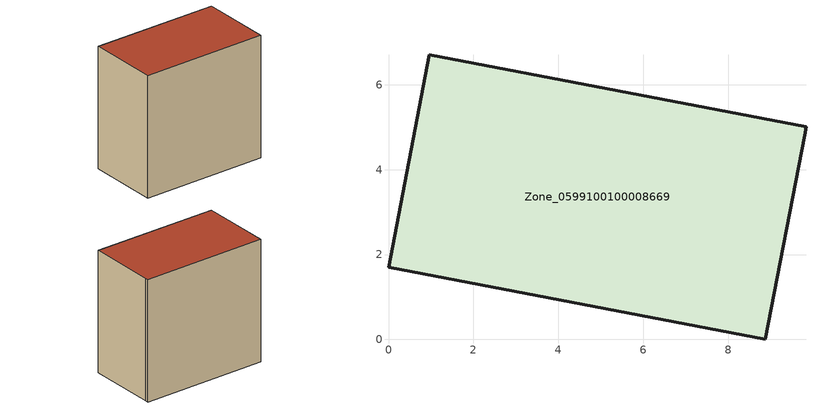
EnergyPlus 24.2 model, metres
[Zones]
Zone_0599100100008669
 floor ground (C_G): 9.84,5.01 9.8,4.81 8.88,0 0,1.7 0.96,6.71 z0
 wall outside (C_F): 0,1.7 8.88,0 9.8,4.81 9.84,5.01 0.96,6.71 0,1.7 z0:8.68
 roof outside (C_R): 0.96,6.71 0,1.7 8.88,0 9.8,4.81 9.84,5.01 z8.68
[BUILDING]
Pand.0599100100008669: North Axis=0; Terrain=City; Loads Convergence Tolerance Value=0.04; Temperature Convergence Tolerance Value=0.4; Solar Distribution=FullExterior; Maximum Number of Warmup Days=25; Minimum Number of Warmup Days=1
[Site:Location]
Rotterdam.The.Hague.AP_ZH_NLD Design_Conditions: Latitude=51.96; Longitude=4.45; Time Zone=1; Elevation=-4.5
[SITE:GROUNDTEMPERATURE:BUILDINGSURFACE]
18, 18, 18, 18, 18, 18, 18, 18, 18, 18, 18, 18
[MATERIAL] Thermal Absorptance=0.9; Solar Absorptance=0.7; Visible Absorptance=0.7
Name | Roughness | Thickness | Conductivity | Density | Specific Heat
G.TI.2015-2018 | MediumSmooth | 0.15 | 0.0428571 | 540 | 1210
F.TI.2015-2018 | Rough | 0.3 | 0.0666667 | 1920 | 840
R.TI.2015-2018 | MediumRough | 0.2 | 0.0333333 | 1500 | 1000
[CONSTRUCTION]
C_G: G.TI.2015-2018
C_F: F.TI.2015-2018
C_R: R.TI.2015-2018
[ZONE]
Zone_0599100100008669: Type=1; Multiplier=1; Ceiling Height=Autocalculate; Volume=Autocalculate; Floor Area=autocalculate; Part of Total Floor Area=Yes
[ZONEINFILTRATION:DESIGNFLOWRATE]
Infil_Zone_0599100100008669: Zone or ZoneList or Space or SpaceList=Zone_0599100100008669; Schedule=AlwaysOn; Design Flow Rate Calculation Method=Flow/Area; Flow Rate per Floor Area=0.0015; Constant Term Coefficient=1; Temperature Term Coefficient=0; Velocity Term Coefficient=0; Velocity Squared Term Coefficient=0
[HVACTEMPLATE:ZONE:IDEALLOADSAIRSYSTEM]
Zone_0599100100008669: Maximum Heating Supply Air Temperature=50; Minimum Cooling Supply Air Temperature=13; Maximum Heating Supply Air Humidity Ratio=0.0156; Minimum Cooling Supply Air Humidity Ratio=0.0077; Heating Limit=NoLimit; Cooling Limit=NoLimit; Dehumidification Control Type=ConstantSensibleHeatRatio; Cooling Sensible Heat Ratio=0.7; Dehumidification Setpoint=60; Humidification Control Type=None; Humidification Setpoint=30; Outdoor Air Method=None; Outdoor Air Flow Rate per Person=0.00944; Outdoor Air Flow Rate per Zone Floor Area=0; Outdoor Air Flow Rate per Zone=0; Demand Controlled Ventilation Type=None; Outdoor Air Economizer Type=NoEconomizer; Heat Recovery Type=None; Sensible Heat Recovery Effectiveness=0.7; Latent Heat Recovery Effectiveness=0.65
[ZONECONTROL:THERMOSTAT]
ThermostatControl_Zone_0599100100008669: Zone or ZoneList=Zone_0599100100008669; Control Type Schedule=DualSetpointControlType; Control 1=Thermostat_Zone_0599100100008669; Temperature Difference Between Cutout And Setpoint=0
[THERMOSTATSETPOINT:DUALSETPOINT]
Thermostat_Zone_0599100100008669: Heating Setpoint Temperature Schedule=HeatingSetpoint_Zone_0599100100008669; Cooling Setpoint Temperature Schedule=CoolingSetpoint_Zone_0599100100008669
[SCHEDULE:COMPACT]
HeatingSetpoint_Zone_0599100100008669: Through: 12/31, For: AllDays, Until: 24:00, 21
CoolingSetpoint_Zone_0599100100008669: Through: 12/31, For: AllDays, Until: 24:00, 24
DualSetpointControlType: Through: 12/31, For: AllDays, Until: 24:00, 4
AlwaysOn: Through: 12/31, For: AllDays, Until: 24:00, 1
